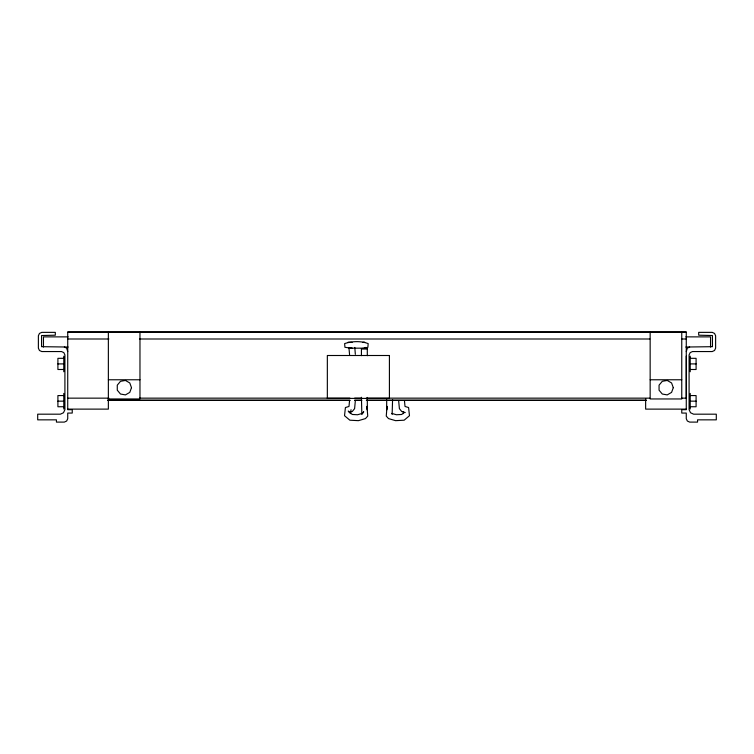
<?xml version="1.0" encoding="UTF-8"?>
<svg xmlns="http://www.w3.org/2000/svg" width="754" height="754" viewBox="0 0 754 754"><rect width="100%" height="100%" fill="white"/><g stroke="black" fill="none" stroke-linecap="round" stroke-linejoin="round"><path stroke-width="1.13" d="M361.42 397.264L361.863 414.474L363.739 411.712L362.231 413.39L357.566 414.757L352.259 414.464L348.235 411.071L349.668 412.796M361.43 355.662L361.43 348.734L367.302 348.725L367.302 355.69M367.292 397.443L367.349 410.035L366.972 406.349L367.745 416.085L365.483 418.593L358.395 420.666L349.847 420.195L344.521 415.708L345.417 407.537L348.989 406.463L349.554 400.534M686.272 397.415L686.272 356.067M386.708 399.761L386.651 410.035L387.028 406.349L386.255 416.085L388.517 418.593L395.605 420.666L404.153 420.195L409.479 415.708L408.583 407.537L405.011 406.463L404.446 400.534M392.58 399.573L392.137 414.474M355.304 401.128L354.606 408.64L352.297 411.496L350.525 412.033M350.384 413.654L351.044 409.714M686.272 351.553L687.346 348.112L689.656 347.038M404.153 412.429L401.741 414.464L396.434 414.757L391.769 413.39M364.229 348.169L367.877 347.302L368.159 343.598C360.921 340.789 351.882 341.194 344.635 343.588L344.927 347.292L352.42 348.367L350.629 347.933M362.391 348.282L365.992 347.415M362.853 342.288L364.7 342.175M367.302 348.725L361.43 348.734M63.779 358.31L57.907 358.329L57.907 369.507L63.779 369.479M57.907 363.918L63.779 363.899M63.779 395.558L57.907 395.577L57.907 406.755L63.779 406.726M57.907 401.166L63.779 401.147M67.728 332.269L686.272 332.269M68.171 336.878L43.459 336.878L43.459 347.038M685.829 336.878L710.541 336.878L710.541 347.038M67.728 338.998L108.887 338.998M139.462 338.998L649.816 338.998M681.569 338.998L686.272 338.998M68.171 347.038L41.564 346.68L41.564 335.549L55.315 335.191L55.315 332.363L41.772 332.363L39.453 333.438L38.379 335.756L38.379 348.169L39.453 350.478L41.772 351.553L61.517 351.553L63.836 352.627L64.91 354.946L64.91 409.667L63.477 412.749L60.395 414.182L37.7 414.182L37.7 419.846L56.437 419.846L56.437 422.099L64.344 422.099L66.654 421.024L67.728 418.715L67.728 413.069L72.243 413.069L72.243 409.686L67.728 409.686L67.728 331.901L686.272 331.901L686.272 409.686L681.757 409.686L681.757 413.069L686.272 413.069L686.272 418.715L687.346 421.024L689.656 422.099L697.563 422.099L697.563 419.846L716.3 419.846L716.3 414.182L693.605 414.182L690.523 412.749L689.09 409.667L689.09 354.946L690.164 352.627L692.483 351.553L712.228 351.553L714.547 350.478L715.621 348.169L715.621 335.756L714.547 333.438L712.228 332.363L698.685 332.363L698.685 335.191L712.436 335.549L712.436 346.68L685.829 347.038M348.621 348.169L362.174 348.169M108.359 379.771L139.971 379.771M650.155 379.771L681.757 379.771M67.728 398.15L108.887 398.15M139.462 398.15L349.95 398.15M354.653 398.15L361.713 398.15M366.416 398.15L649.816 398.15M681.569 398.15L686.272 398.15M108.359 398.96L139.971 398.96L139.971 332.363M107.709 400.204L349.95 400.204M354.653 400.204L361.713 400.204M366.416 400.204L646.291 400.204M107.709 400.393L349.95 400.393M354.653 400.393L361.713 400.393M366.416 400.393L646.291 400.393M67.728 409.12L108.359 409.12L108.359 332.363M686.272 409.12L645.641 409.12L645.641 398.508M690.221 358.31L696.093 358.329L696.093 369.507L690.221 369.479M690.221 363.899L696.093 363.918M690.221 395.558L696.093 395.577L696.093 406.755L690.221 406.726M690.221 401.147L696.093 401.166M348.15 342.175L352.099 342.382M405.256 412.57L401.703 411.496L399.394 408.64L398.696 401.128M64.344 347.038L66.654 348.112L67.728 351.553M403.286 411.684L403.616 413.654M354.804 347.424L355.332 354.333M348.998 348.423L349.573 354.644M690.221 356.18L690.221 371.76M690.221 393.428L690.221 409.007M681.757 332.363L681.757 398.96L650.155 398.96L650.155 332.363M63.779 356.18L63.779 371.76M63.779 393.428L63.779 409.007M131.498 387.679L129.782 392.391L125.437 394.898L120.499 394.031L117.275 390.186L117.275 385.162L120.499 381.317L125.437 380.45L129.782 382.957L131.498 387.679M673.294 387.679L671.578 392.391L667.224 394.898L662.285 394.031L659.062 390.186L659.062 385.162L662.285 381.317L667.224 380.45L671.578 382.957L673.294 387.679M389.413 355.502L327.34 355.502L327.34 398.395L389.413 398.395L389.413 355.502"/></g></svg>
